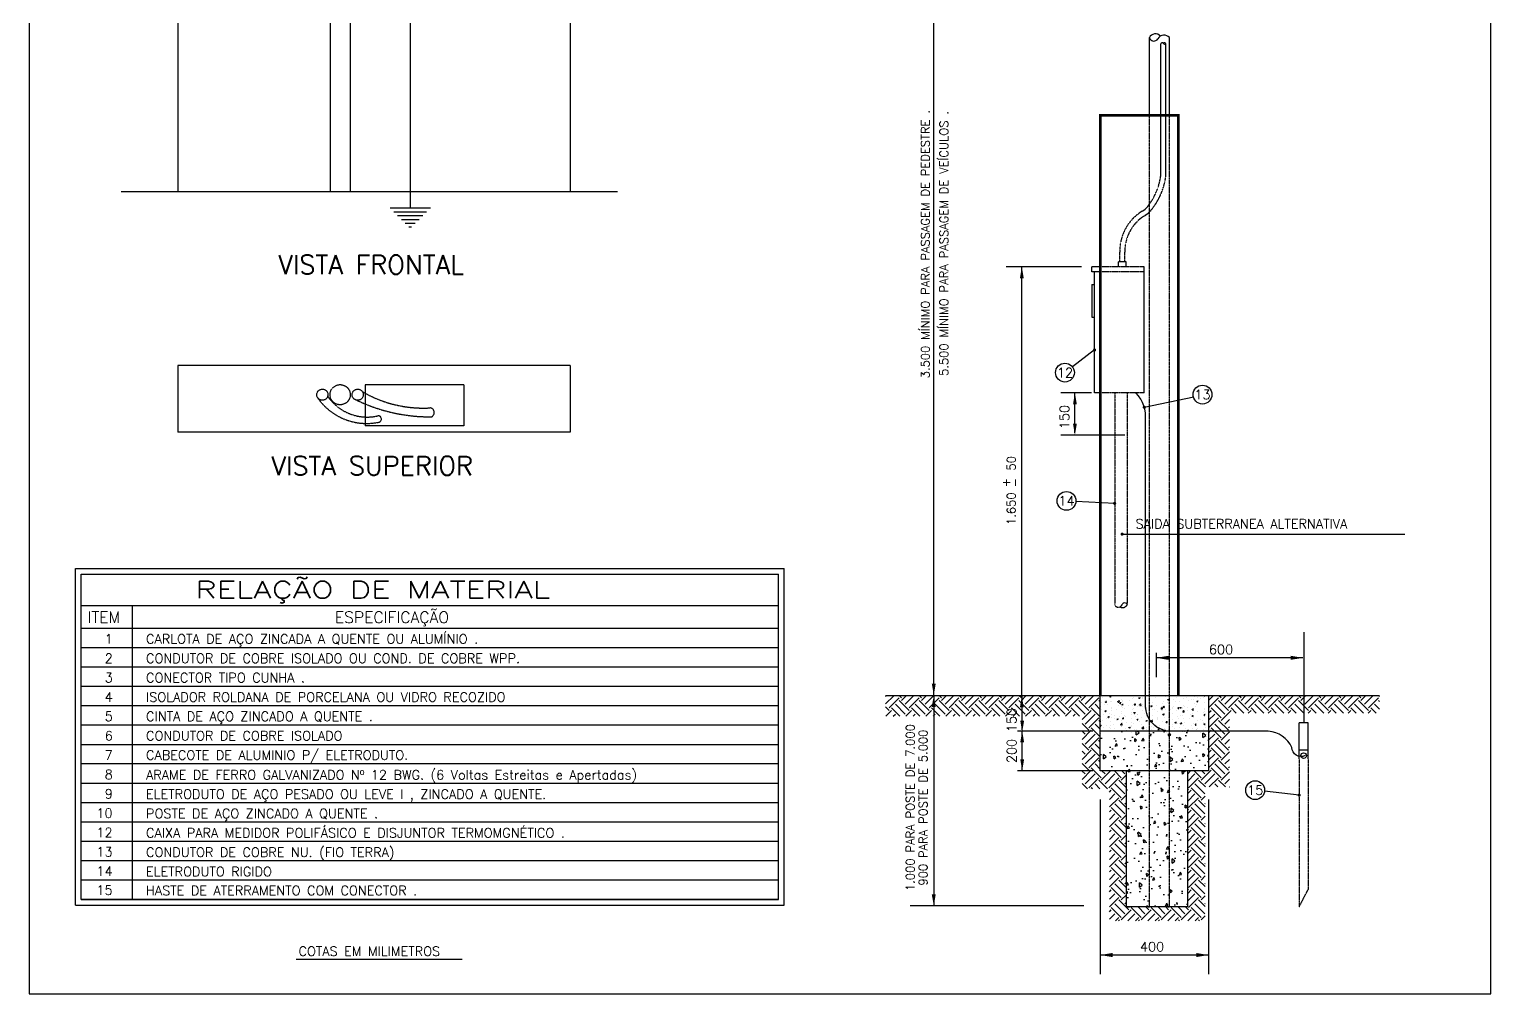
# Model space of a CAD drawing. Header units: millimetres. Extents: x -84873 to 45490, y -31 to 107079.
# Drawn here: x -35043 to -11754, y 81206 to 96584 of the extents above; entities that cross this region are included whole.
import ezdxf
from ezdxf.enums import TextEntityAlignment as Align

# ---------------------------------------------------------------- set-up
doc = ezdxf.new("R2010")
doc.units = ezdxf.units.MM
doc.linetypes.add('HIDDEN', pattern=[9.525, 6.35, -3.175])
doc.linetypes.add('HIDDEN2', pattern=[0.1875, 0.125, -0.0625])
for name, color, linetype, true_color in [('DETALHE_ELÉTRICO_MEDIDOR', 250, 'Continuous', 0x333333), ('TXT_1', 2, 'Continuous', 0xffff00), ('TXT_2', 3, 'Continuous', 0x00ff00)]:
    doc.layers.add(name, color=color, linetype=linetype, true_color=true_color)
doc.layers.add('TXT_0', color=7, linetype='Continuous')
doc.styles.add('textstyle353', font='ROMANS')
doc.styles.add('textstyle355', font='ROMANS')
doc.styles.add('textstyle356', font='ROMANS')
doc.styles.add('textstyle357', font='ROMANS')
doc.styles.add('textstyle358', font='ROMANS')
doc.styles.add('textstyle359', font='ROMANS')
doc.styles.add('textstyle360', font='ROMANS')
doc.styles.add('textstyle361', font='ROMANS')
doc.styles.add('textstyle362', font='ROMANS')
doc.styles.add('textstyle363', font='ROMANS')
doc.styles.add('textstyle364', font='ROMANS')
doc.styles.add('textstyle365', font='ROMANS')
doc.styles.add('textstyle366', font='ROMANS')
doc.styles.add('textstyle367', font='ROMANS')
doc.styles.add('textstyle368', font='ROMANS')
doc.styles.add('textstyle369', font='ROMANS')
doc.styles.add('textstyle370', font='ROMANS')
doc.styles.add('textstyle371', font='ROMANS')
doc.styles.add('textstyle372', font='ROMANS')
doc.styles.add('textstyle373', font='ROMANS')
doc.styles.add('textstyle374', font='ROMANS')
doc.styles.add('textstyle375', font='ROMANS')
doc.styles.add('textstyle376', font='ROMANS')
doc.styles.add('textstyle377', font='ROMANS', dxfattribs={"width": 1.4})
doc.styles.add('textstyle378', font='ROMANS')
doc.styles.add('textstyle379', font='ROMANS')
doc.styles.add('textstyle380', font='ROMANS')
doc.styles.add('textstyle381', font='ROMANS')
doc.styles.add('textstyle382', font='ROMANS')
doc.styles.add('textstyle383', font='ROMANS')
doc.styles.add('textstyle384', font='ROMANS')
doc.styles.add('textstyle385', font='ROMANS')
doc.styles.add('textstyle386', font='ROMANS')
doc.styles.add('textstyle387', font='ROMANS')
doc.styles.add('textstyle388', font='ROMANS')
doc.styles.add('textstyle389', font='ROMANS')
doc.styles.add('textstyle390', font='ROMANS')
doc.styles.add('textstyle391', font='ROMANS')
doc.styles.add('textstyle392', font='ROMANS')
doc.styles.add('textstyle393', font='ROMANS')
doc.styles.add('textstyle394', font='ROMANS')
doc.styles.add('textstyle395', font='ROMANS')
doc.styles.add('textstyle396', font='ROMANS')
doc.styles.add('textstyle397', font='ROMANS')
doc.styles.add('textstyle398', font='ROMANS')
doc.styles.add('textstyle399', font='ROMANS')
doc.styles.add('textstyle400', font='ROMANS')
doc.styles.add('textstyle401', font='ROMANS')
doc.styles.add('textstyle402', font='ROMANS')
doc.styles.add('textstyle403', font='ROMANS')
doc.styles.add('textstyle404', font='ROMANS')
pattern_1 = [(95, (75762.04, 51398.84), (330.9312, 277.6842), [45, -495]), (400, (75762.04, 51398.84), (-377.9953, 260.2609), [36, -396]), (145.4514, (75789.6, 51421.98), (-47.0637, 537.9452), [38.2441, -420.6853]), (91.1842, (75677.2, 51483.7), (523.0158, 382.5683), [67.5, -742.5]), (141.6356, (75720.8, 51515.6), (-16.7394, 809.827), [57.366, -631.028]), (396.1842, (75677.2, 51483.7), (-16.74, 809.827), [54, -594]), (66, (75740.83, 51504.9), (424.063, 82.4295), [45, -495]), (371, (75740.83, 51504.9), (-204.4252, 410.885), [36, -396]), (116.4514, (75776.17, 51511.77), (219.6382, 493.3144), [38.2441, -420.6853]), (82.5, (75762.04, 51398.84), (-136.0759, 146.3939), [0, -391.2, 0, -402, 0, -397.5]), (52.5, (75762.04, 51398.84), (-55.72377, 278.94567), [0, -229.2, 0, -382.2, 0, -151.5]), (372.5, (75667.43, 51304.23), (236.0509, 216.91246), [0, -150, 0, -468, 0, -621]), (362.5, (75625, 51261.8), (204.954, 289.8959), [0, -195, 0, -310.8, 0, -441])]

msp = doc.modelspace()

# ---------------------------------------------------------------- hatches: boundary and pattern name
at = {"layer": 'DETALHE_ELÉTRICO_MEDIDOR', "transparency": 33554687}
h = msp.add_hatch(dxfattribs=at)
h.set_pattern_fill('EARTH', color=256, scale=900, angle=45, style=0, pattern_type=0)
h.set_pattern_definition([(45, (118983.44, 51398.84), (5e-14, 318.19805), [225, -225]), (45, (118923.78, 51458.5), (5e-14, 318.19805), [225, -225]), (45, (118864.12, 51518.16), (5e-14, 318.19805), [225, -225]), (135, (118864.12, 51557.94), (-318.19805, 2e-14), [225, -225]), (135, (118923.78, 51617.6), (-318.19805, 2e-14), [225, -225]), (135, (118983.44, 51677.26), (-318.19805, 2e-14), [225, -225])])
h.paths.add_polyline_path([(-13527, 85957), (-13527, 85681), (-15918, 85681), (-15918, 84503), (-16305, 84503), (-16305, 82370), (-17831, 82370), (-17831, 84474), (-18266, 84474), (-18266, 85633), (-21396, 85633), (-21400, 85957), (-17977, 85957), (-17977, 84760), (-17559, 84760), (-17559, 82590), (-16584, 82590), (-16584, 84760), (-16250, 84760), (-16250, 85957)], flags=0)
h = msp.add_hatch(dxfattribs=at)
h.set_pattern_fill('AR-CONC', color=256, scale=60, angle=45, style=0, pattern_type=0)
h.set_pattern_definition(pattern_1)
h.paths.add_polyline_path([(-17194, 84760), (-17194, 85392), (-17977, 85392), (-17977, 84760)], flags=0)
h.paths.add_polyline_path([(-16872, 85392), (-16942, 85392), (-16941, 85381), (-16969, 85386), (-16963, 85392), (-17194, 85392), (-17194, 84760), (-16872, 84760)], flags=0)
h.paths.add_polyline_path([(-16872, 84760), (-16250, 84760), (-16250, 85392), (-16579, 85392), (-16580, 85391), (-16581, 85392), (-16851, 85392), (-16872, 85392)], flags=0)
h = msp.add_hatch(dxfattribs=at)
h.set_pattern_fill('AR-CONC', color=256, scale=60, angle=45, style=0, pattern_type=0)
h.set_pattern_definition(pattern_1)
h.paths.add_polyline_path([(-16872, 82590), (-16584, 82590), (-16584, 84760), (-16872, 84760)], flags=0)
h.paths.add_polyline_path([(-16872, 84760), (-17194, 84760), (-17194, 82590), (-16872, 82590)], flags=0)
h.paths.add_polyline_path([(-17194, 84760), (-17559, 84760), (-17559, 82590), (-17194, 82590)], flags=0)

# ---------------------------------------------------------------- linework, layer by layer
at = {"layer": 'DETALHE_ELÉTRICO_MEDIDOR'}
for p, q in [((-32676, 103244), (-32676, 93989)), ((-26425, 103244), (-26425, 93989)), ((-17194, 95212), (-17194, 96450)), ((-16872, 95212), (-16872, 96450)), ((-17013, 94243), (-17013, 96352)), ((-16933, 94233), (-16933, 96352)), ((-25668, 93989), (-33577, 93989)), ((-29294, 93735), (-28650, 93735)), ((-29234, 93674), (-28711, 93674)), ((-29173, 93614), (-28771, 93614)), ((-29113, 93553), (-28831, 93553)), ((-29053, 93493), (-28892, 93493)), ((-28992, 93433), (-28952, 93433)), ((-18109, 92717), (-18109, 92798)), ((-18069, 90786), (-18069, 92717)), ((-17686, 92798), (-17686, 92878)), ((-17565, 92878), (-17686, 92878)), ((-17565, 92798), (-17565, 92878)), ((-17276, 90786), (-17276, 92798)), ((-18109, 92516), (-18109, 91993)), ((-18109, 92516), (-18069, 92516)), ((-18109, 91993), (-18069, 91993)), ((-26425, 91223), (-32676, 91223)), ((-32676, 91223), (-32676, 90162)), ((-26425, 91223), (-26425, 90162)), ((-26425, 90162), (-32676, 90162)), ((-13527, 85957), (-21400, 85957)), ((-17977, 84760), (-17977, 85957)), ((-16250, 85957), (-16250, 84760)), ((-14808, 84951), (-14808, 85524)), ((-14663, 85524), (-14808, 85524)), ((-14663, 84951), (-14663, 85524)), ((-16851, 85392), (-17977, 85392)), ((-14663, 85092), (-14808, 85092)), ((-16250, 84760), (-17977, 84760)), ((-17559, 82590), (-17559, 84760)), ((-16584, 82590), (-16584, 84760)), ((-16584, 82590), (-17559, 82590))]:
    msp.add_line(p, q, dxfattribs=at)
at = {"layer": 'DETALHE_ELÉTRICO_MEDIDOR', "linetype": 'HIDDEN'}
for p, q in [((-30250, 103244), (-30250, 93989)), ((-29928, 103244), (-29928, 93989)), ((-28972, 98818), (-28972, 93735)), ((-28120, 90916), (-29690, 90916)), ((-29690, 90916), (-29690, 90261)), ((-28120, 90916), (-28120, 90261)), ((-28120, 90261), (-29690, 90261))]:
    msp.add_line(p, q, dxfattribs=at)
at = {"layer": 'DETALHE_ELÉTRICO_MEDIDOR', "linetype": 'HIDDEN2'}
for p, q in [((-17194, 85957), (-17194, 95212)), ((-16872, 85957), (-16872, 95212)), ((-17666, 92878), (-17666, 93020)), ((-17585, 92878), (-17585, 93021)), ((-17276, 92798), (-18109, 92798)), ((-17276, 92717), (-18109, 92717)), ((-17276, 90786), (-18069, 90786)), ((-17747, 90786), (-17747, 87412)), ((-17546, 90786), (-17546, 87412)), ((-17955, 85951), (-17955, 85951)), ((-17827, 85946), (-17804, 85955)), ((-17827, 85953), (-17827, 85953)), ((-17827, 85946), (-17811, 85935)), ((-17811, 85935), (-17804, 85955)), ((-17194, 82590), (-17194, 85957)), ((-17134, 85956), (-17134, 85956)), ((-17113, 85951), (-17113, 85951)), ((-16941, 85943), (-16941, 85943)), ((-16872, 82590), (-16872, 85957)), ((-16478, 85939), (-16478, 85939)), ((-16326, 85956), (-16325, 85957)), ((-16326, 85956), (-16307, 85954)), ((-16307, 85954), (-16307, 85957)), ((-17967, 85779), (-17967, 85779)), ((-17963, 85737), (-17963, 85737)), ((-17959, 85844), (-17959, 85844)), ((-17949, 85937), (-17949, 85937)), ((-17912, 85826), (-17912, 85826)), ((-17905, 85713), (-17883, 85721)), ((-17905, 85713), (-17889, 85702)), ((-17897, 85855), (-17882, 85873)), ((-17897, 85855), (-17878, 85853)), ((-17889, 85702), (-17883, 85721)), ((-17878, 85853), (-17882, 85873)), ((-17863, 85815), (-17863, 85815)), ((-17821, 85861), (-17821, 85861)), ((-17800, 85758), (-17800, 85758)), ((-17796, 85865), (-17796, 85865)), ((-17795, 85772), (-17795, 85772)), ((-17793, 85725), (-17793, 85725)), ((-17713, 85736), (-17713, 85736)), ((-17708, 85852), (-17708, 85852)), ((-17699, 85859), (-17674, 85885)), ((-17699, 85859), (-17670, 85855)), ((-17691, 85808), (-17691, 85808)), ((-17670, 85855), (-17674, 85885)), ((-17667, 85835), (-17651, 85853)), ((-17667, 85835), (-17647, 85833)), ((-17647, 85833), (-17651, 85853)), ((-17635, 85817), (-17612, 85825)), ((-17635, 85817), (-17619, 85806)), ((-17633, 85893), (-17633, 85893)), ((-17633, 85782), (-17633, 85782)), ((-17629, 85889), (-17629, 85889)), ((-17628, 85863), (-17628, 85863)), ((-17623, 85765), (-17623, 85765)), ((-17619, 85806), (-17612, 85825)), ((-17591, 85752), (-17591, 85752)), ((-17519, 85801), (-17519, 85801)), ((-17506, 85879), (-17506, 85879)), ((-17468, 85805), (-17468, 85805)), ((-17464, 85912), (-17464, 85912)), ((-17459, 85733), (-17459, 85733)), ((-17451, 85757), (-17451, 85757)), ((-17445, 85925), (-17445, 85925)), ((-17436, 85815), (-17420, 85833)), ((-17436, 85815), (-17416, 85813)), ((-17416, 85813), (-17420, 85833)), ((-17387, 85779), (-17387, 85779)), ((-17364, 85920), (-17342, 85929)), ((-17364, 85920), (-17348, 85910)), ((-17356, 85806), (-17330, 85832)), ((-17356, 85806), (-17327, 85801)), ((-17348, 85910), (-17342, 85929)), ((-17347, 85793), (-17347, 85793)), ((-17327, 85801), (-17330, 85832)), ((-17309, 85718), (-17309, 85718)), ((-17307, 85789), (-17307, 85789)), ((-17305, 85825), (-17305, 85825)), ((-17303, 85906), (-17303, 85906)), ((-17301, 85932), (-17301, 85932)), ((-17279, 85750), (-17279, 85750)), ((-17271, 85765), (-17271, 85765)), ((-17194, 85807), (-17189, 85813)), ((-17194, 85793), (-17185, 85793)), ((-17185, 85793), (-17189, 85813)), ((-17185, 85805), (-17185, 85805)), ((-17175, 85786), (-17175, 85786)), ((-17172, 85791), (-17150, 85799)), ((-17172, 85791), (-17156, 85780)), ((-17156, 85780), (-17150, 85799)), ((-17142, 85742), (-17142, 85742)), ((-17138, 85849), (-17138, 85849)), ((-17107, 85743), (-17107, 85743)), ((-17100, 85932), (-17100, 85932)), ((-17083, 85797), (-17083, 85797)), ((-17066, 85705), (-17066, 85705)), ((-17012, 85753), (-16987, 85779)), ((-17012, 85753), (-16983, 85748)), ((-17006, 85727), (-17006, 85727)), ((-17003, 85779), (-17003, 85779)), ((-16983, 85748), (-16987, 85779)), ((-16986, 85716), (-16986, 85716)), ((-16982, 85832), (-16982, 85832)), ((-16977, 85765), (-16977, 85765)), ((-16974, 85774), (-16958, 85793)), ((-16974, 85774), (-16955, 85772)), ((-16973, 85872), (-16973, 85872)), ((-16955, 85772), (-16958, 85793)), ((-16936, 85736), (-16936, 85736)), ((-16902, 85895), (-16879, 85903)), ((-16902, 85895), (-16886, 85884)), ((-16901, 85843), (-16901, 85843)), ((-16895, 85830), (-16895, 85830)), ((-16886, 85884), (-16879, 85903)), ((-16864, 85732), (-16864, 85732)), ((-16832, 85772), (-16832, 85772)), ((-16818, 85759), (-16818, 85759)), ((-16814, 85785), (-16814, 85785)), ((-16810, 85893), (-16810, 85893)), ((-16779, 85859), (-16779, 85859)), ((-16769, 85936), (-16769, 85936)), ((-16764, 85728), (-16764, 85728)), ((-16743, 85754), (-16727, 85772)), ((-16743, 85754), (-16724, 85752)), ((-16724, 85752), (-16727, 85772)), ((-16710, 85765), (-16687, 85774)), ((-16710, 85765), (-16693, 85754)), ((-16708, 85862), (-16708, 85862)), ((-16693, 85754), (-16687, 85774)), ((-16668, 85699), (-16643, 85725)), ((-16660, 85764), (-16660, 85764)), ((-16660, 85759), (-16660, 85759)), ((-16647, 85810), (-16647, 85810)), ((-16643, 85917), (-16643, 85917)), ((-16640, 85695), (-16643, 85725)), ((-16631, 85791), (-16631, 85791)), ((-16597, 85929), (-16597, 85929)), ((-16592, 85721), (-16592, 85721)), ((-16580, 85769), (-16580, 85769)), ((-16576, 85886), (-16576, 85886)), ((-16520, 85894), (-16520, 85894)), ((-16512, 85734), (-16497, 85752)), ((-16512, 85734), (-16493, 85732)), ((-16493, 85732), (-16497, 85752)), ((-16495, 85896), (-16495, 85896)), ((-16488, 85757), (-16488, 85757)), ((-16485, 85725), (-16485, 85725)), ((-16481, 85832), (-16481, 85832)), ((-16458, 85785), (-16458, 85785)), ((-16443, 85823), (-16443, 85823)), ((-16439, 85869), (-16416, 85878)), ((-16439, 85869), (-16423, 85858)), ((-16425, 85922), (-16425, 85922)), ((-16423, 85858), (-16416, 85878)), ((-16420, 85714), (-16420, 85714)), ((-16373, 85912), (-16373, 85912)), ((-16332, 85926), (-16332, 85926)), ((-16323, 85746), (-16323, 85746)), ((-16320, 85711), (-16320, 85711)), ((-16319, 85853), (-16319, 85853)), ((-16316, 85750), (-16316, 85750)), ((-17977, 85570), (-17975, 85572)), ((-17977, 85542), (-17971, 85541)), ((-17977, 85482), (-17961, 85488)), ((-17977, 85475), (-17968, 85469)), ((-17971, 85541), (-17975, 85572)), ((-17971, 85523), (-17971, 85523)), ((-17968, 85469), (-17961, 85488)), ((-17967, 85630), (-17967, 85630)), ((-17963, 85471), (-17963, 85471)), ((-17945, 85566), (-17945, 85566)), ((-17927, 85651), (-17927, 85651)), ((-17882, 85482), (-17882, 85482)), ((-17878, 85598), (-17878, 85598)), ((-17853, 85613), (-17837, 85631)), ((-17853, 85613), (-17834, 85611)), ((-17834, 85611), (-17837, 85631)), ((-17834, 85669), (-17834, 85669)), ((-17818, 85480), (-17818, 85480)), ((-17808, 85543), (-17808, 85543)), ((-17804, 85651), (-17804, 85651)), ((-17797, 85609), (-17797, 85609)), ((-17760, 85498), (-17760, 85498)), ((-17757, 85598), (-17757, 85598)), ((-17755, 85644), (-17755, 85644)), ((-17713, 85583), (-17691, 85592)), ((-17713, 85583), (-17697, 85572)), ((-17697, 85572), (-17691, 85592)), ((-17675, 85625), (-17675, 85625)), ((-17656, 85492), (-17631, 85518)), ((-17656, 85492), (-17628, 85488)), ((-17646, 85701), (-17646, 85701)), ((-17646, 85472), (-17646, 85472)), ((-17641, 85568), (-17641, 85568)), ((-17637, 85675), (-17637, 85675)), ((-17634, 85485), (-17634, 85485)), ((-17628, 85488), (-17631, 85518)), ((-17622, 85593), (-17606, 85611)), ((-17622, 85593), (-17603, 85591)), ((-17603, 85591), (-17606, 85611)), ((-17583, 85637), (-17583, 85637)), ((-17569, 85630), (-17569, 85630)), ((-17557, 85525), (-17557, 85525)), ((-17479, 85483), (-17479, 85483)), ((-17476, 85590), (-17476, 85590)), ((-17476, 85536), (-17476, 85536)), ((-17472, 85697), (-17472, 85697)), ((-17472, 85652), (-17472, 85652)), ((-17446, 85517), (-17446, 85517)), ((-17443, 85687), (-17420, 85696)), ((-17443, 85687), (-17427, 85676)), ((-17427, 85676), (-17420, 85696)), ((-17411, 85630), (-17411, 85630)), ((-17391, 85662), (-17391, 85662)), ((-17391, 85572), (-17375, 85591)), ((-17391, 85572), (-17372, 85571)), ((-17382, 85662), (-17382, 85662)), ((-17372, 85571), (-17375, 85591)), ((-17354, 85552), (-17354, 85552)), ((-17317, 85504), (-17317, 85504)), ((-17313, 85611), (-17313, 85611)), ((-17270, 85679), (-17270, 85679)), ((-17259, 85550), (-17259, 85550)), ((-17250, 85557), (-17228, 85566)), ((-17250, 85557), (-17234, 85547)), ((-17239, 85622), (-17239, 85622)), ((-17234, 85547), (-17228, 85566)), ((-17194, 85695), (-17194, 85695)), ((-17160, 85552), (-17145, 85571)), ((-17160, 85552), (-17141, 85550)), ((-17151, 85578), (-17151, 85578)), ((-17150, 85528), (-17150, 85528)), ((-17146, 85635), (-17146, 85635)), ((-17141, 85550), (-17145, 85571)), ((-17071, 85582), (-17071, 85582)), ((-17070, 85589), (-17070, 85589)), ((-17068, 85615), (-17068, 85615)), ((-17033, 85478), (-17033, 85478)), ((-16984, 85550), (-16984, 85550)), ((-16980, 85661), (-16957, 85670)), ((-16980, 85661), (-16964, 85650)), ((-16980, 85658), (-16980, 85658)), ((-16964, 85650), (-16957, 85670)), ((-16948, 85605), (-16948, 85605)), ((-16929, 85532), (-16914, 85550)), ((-16929, 85532), (-16910, 85530)), ((-16910, 85530), (-16914, 85550)), ((-16896, 85608), (-16896, 85608)), ((-16883, 85614), (-16883, 85614)), ((-16830, 85505), (-16830, 85505)), ((-16822, 85571), (-16822, 85571)), ((-16818, 85678), (-16818, 85678)), ((-16788, 85532), (-16765, 85540)), ((-16788, 85532), (-16772, 85521)), ((-16772, 85521), (-16765, 85540)), ((-16749, 85515), (-16749, 85515)), ((-16745, 85632), (-16745, 85632)), ((-16724, 85601), (-16724, 85601)), ((-16698, 85512), (-16683, 85530)), ((-16698, 85512), (-16679, 85510)), ((-16695, 85646), (-16695, 85646)), ((-16679, 85510), (-16683, 85530)), ((-16668, 85699), (-16640, 85695)), ((-16665, 85642), (-16665, 85642)), ((-16658, 85488), (-16658, 85488)), ((-16655, 85595), (-16655, 85595)), ((-16651, 85702), (-16651, 85702)), ((-16627, 85531), (-16627, 85531)), ((-16552, 85593), (-16552, 85593)), ((-16543, 85658), (-16543, 85658)), ((-16521, 85486), (-16521, 85486)), ((-16517, 85635), (-16495, 85644)), ((-16517, 85635), (-16501, 85625)), ((-16508, 85679), (-16508, 85679)), ((-16501, 85625), (-16495, 85644)), ((-16493, 85511), (-16493, 85511)), ((-16489, 85618), (-16489, 85618)), ((-16467, 85492), (-16452, 85510)), ((-16467, 85492), (-16448, 85490)), ((-16448, 85490), (-16452, 85510)), ((-16424, 85558), (-16424, 85558)), ((-16380, 85586), (-16380, 85586)), ((-16343, 85569), (-16343, 85569)), ((-16339, 85685), (-16339, 85685)), ((-16333, 85519), (-16333, 85519)), ((-16331, 85531), (-16331, 85531)), ((-16327, 85639), (-16327, 85639)), ((-16325, 85646), (-16305, 85666)), ((-16325, 85646), (-16305, 85643)), ((-16325, 85506), (-16305, 85513)), ((-16325, 85506), (-16309, 85495)), ((-16309, 85495), (-16305, 85506)), ((-17975, 85416), (-17975, 85416)), ((-17967, 85355), (-17967, 85355)), ((-17922, 85444), (-17922, 85444)), ((-17822, 85453), (-17822, 85453)), ((-17812, 85436), (-17812, 85436)), ((-17750, 85436), (-17750, 85436)), ((-17645, 85460), (-17645, 85460)), ((-17641, 85398), (-17641, 85398)), ((-17578, 85429), (-17578, 85429)), ((-17561, 85409), (-17561, 85409)), ((-17521, 85454), (-17498, 85462)), ((-17521, 85454), (-17505, 85443)), ((-17505, 85443), (-17498, 85462)), ((-17483, 85376), (-17483, 85376)), ((-17474, 85465), (-17474, 85465)), ((-17439, 85425), (-17439, 85425)), ((-17406, 85422), (-17406, 85422)), ((-17321, 85397), (-17321, 85397)), ((-17313, 85439), (-17288, 85465)), ((-17313, 85439), (-17284, 85434)), ((-17302, 85458), (-17302, 85458)), ((-17284, 85434), (-17288, 85465)), ((-17236, 85451), (-17236, 85451)), ((-17234, 85415), (-17234, 85415)), ((-17155, 85462), (-17155, 85462)), ((-17154, 85421), (-17154, 85421)), ((-17130, 85451), (-17130, 85451)), ((-17084, 85390), (-17084, 85390)), ((-17062, 85407), (-17062, 85407)), ((-17058, 85428), (-17036, 85436)), ((-17058, 85428), (-17042, 85417)), ((-17042, 85417), (-17036, 85436)), ((-16988, 85443), (-16988, 85443)), ((-16969, 85386), (-16951, 85405)), ((-16969, 85386), (-16941, 85381)), ((-16958, 85443), (-16958, 85443)), ((-16951, 85405), (-16944, 85412)), ((-16943, 85403), (-16944, 85412)), ((-16941, 85381), (-16943, 85403)), ((-16914, 85378), (-16914, 85378)), ((-16896, 85422), (-16896, 85422)), ((-16890, 85400), (-16890, 85400)), ((-16834, 85388), (-16834, 85388)), ((-16826, 85464), (-16826, 85464)), ((-16787, 85436), (-16787, 85436)), ((-16719, 85393), (-16719, 85393)), ((-16712, 85404), (-16712, 85404)), ((-16709, 85454), (-16709, 85454)), ((-16662, 85381), (-16662, 85381)), ((-16632, 85384), (-16632, 85384)), ((-16615, 85429), (-16615, 85429)), ((-16596, 85402), (-16573, 85411)), ((-16596, 85402), (-16581, 85392)), ((-16581, 85392), (-16580, 85391)), ((-16580, 85391), (-16579, 85392)), ((-16579, 85392), (-16573, 85411)), ((-16547, 85386), (-16547, 85386)), ((-16509, 85431), (-16509, 85431)), ((-16497, 85404), (-16497, 85404)), ((-16444, 85416), (-16444, 85416)), ((-16443, 85422), (-16443, 85422)), ((-16428, 85442), (-16428, 85442)), ((-16375, 85378), (-16375, 85378)), ((-16335, 85424), (-16335, 85424)), ((-16306, 85458), (-16306, 85458)), ((-14808, 84951), (-14808, 82590)), ((-14663, 84951), (-14663, 82871)), ((-16593, 84728), (-16593, 84728)), ((-14808, 82590), (-14663, 82871)), ((-16872, 82590), (-17194, 82590))]:
    msp.add_line(p, q, dxfattribs=at)
at = {"layer": 'DETALHE_ELÉTRICO_MEDIDOR'}
for points, format in [([(-16733, 85957, 45, 45, 0), (-16733, 95212, 45, 45, 0), (-17977, 95212, 45, 45, 0), (-17977, 85957, 45, 45, 0)], "xyseb"), ([(-14713, 85003, -0.561896), (-14923, 85135, 0.274377), (-15299, 85392), (-16851, 85392, -0.414214), (-17254, 85794), (-17254, 85957), (-17256, 90347, 0.213625), (-17404, 90783)], "xyb")]:
    msp.add_lwpolyline(points, format=format, dxfattribs=at)
at = {"layer": 'DETALHE_ELÉTRICO_MEDIDOR', "linetype": 'HIDDEN'}
for centre, radius in [((-30372, 90757), 89.3), ((-30089, 90757), 161), ((-29809, 90757), 89.3)]:
    msp.add_circle(centre, radius, dxfattribs=at)
at = {"layer": 'DETALHE_ELÉTRICO_MEDIDOR'}
msp.add_circle((-14736, 85003), 45.4, dxfattribs=at)
for centre, radius, start, end in [((-17099, 96404), 106, 40.4522, 154.1494), ((-17122, 96470), 74.5, 195.4312, 329.7642), ((-16959, 96374), 115, 41.1308, 149.7642), ((-16990, 96343), 25.1, 38.8408, 158.7454), ((-16952, 96350), 19.6, 3.6817, 156.2827), ((-16948, 96377), 29, 218.8408, 301.1236), ((-16927, 93048), 739, 121.0453, 127.0918), ((-17475, 93957), 322, 301.0453, 322.0447), ((-17421, 93896), 322, 300.2127, 320.9941), ((-16927, 93048), 658, 120.2127, 132.5945), ((-17988, 93020), 322, 0, 1.5624), ((-17907, 93021), 322, 0, 1.6253)]:
    msp.add_arc(centre, radius, start, end, dxfattribs=at)
at = {"layer": 'DETALHE_ELÉTRICO_MEDIDOR', "linetype": 'HIDDEN2'}
for centre, radius, start, end in [((-18002, 94381), 998, 321.4873, 352.0381), ((-18011, 94386), 1089, 320.5096, 351.9284), ((-16927, 93048), 739, 127.0918, 181.5624), ((-16927, 93048), 658, 132.5945, 181.6253), ((-17687, 87433), 63.8, 198.3626, 349.15), ((-17620, 87445), 80.9, 239.5252, 336.2646), ((-17588, 87389), 47.8, 28.9925, 139.1775)]:
    msp.add_arc(centre, radius, start, end, dxfattribs=at)
at = {"layer": 'DETALHE_ELÉTRICO_MEDIDOR', "linetype": 'HIDDEN'}
for centre, radius, start, end in [((-29666, 91253), 954, 216.0897, 282.2428), ((-29658, 91164), 763, 213.7525, 282.7257), ((-28660, 93098), 2693, 243.7815, 270.5782), ((-28763, 92480), 1936, 239.8665, 273.0632), ((-29483, 90369), 51.7, 291.1389, 98.4364), ((-28662, 90473), 73.8, 293.4651, 88.2303)]:
    msp.add_arc(centre, radius, start, end, dxfattribs=at)
at = {"layer": 'TXT_0'}
for p, q in [((-20630, 85965), (-20630, 100265)), ((-18278, 92798), (-19478, 92798)), ((-19227, 85957), (-19227, 92798)), ((-18069, 91470), (-18420, 91201)), ((-18116, 90787), (-18603, 90787)), ((-18381, 90147), (-18381, 90787)), ((-17276, 90556), (-16487, 90724)), ((-17583, 90112), (-18603, 90112)), ((-17747, 89025), (-18365, 89056)), ((-17629, 88535), (-13122, 88535)), ((-34307, 87987), (-23014, 87987)), ((-34307, 82618), (-34307, 87987)), ((-34216, 87897), (-23105, 87897)), ((-34216, 82709), (-34216, 87897)), ((-23105, 82709), (-23105, 87897)), ((-23014, 82618), (-23014, 87987)), ((-34216, 87398), (-23105, 87398)), ((-33399, 82709), (-33399, 87398)), ((-34216, 87035), (-23105, 87035)), ((-14735, 86970), (-14735, 85524)), ((-34216, 86726), (-23105, 86726)), ((-17085, 86643), (-17085, 86256)), ((-34216, 86417), (-23105, 86417)), ((-14747, 86562), (-17085, 86562)), ((-34216, 86109), (-23105, 86109)), ((-20630, 85965), (-20630, 82606)), ((-19221, 85412), (-19221, 85957)), ((-18945, 85957), (-19057, 85957)), ((-34216, 85800), (-23105, 85800)), ((-34216, 85492), (-23105, 85492)), ((-18096, 85392), (-19295, 85392)), ((-19221, 84760), (-19221, 85399)), ((-34216, 85183), (-23105, 85183)), ((-34216, 84875), (-23105, 84875)), ((-34216, 84566), (-23105, 84566)), ((-18096, 84760), (-19295, 84760)), ((-14808, 84373), (-15359, 84435)), ((-34216, 84258), (-23105, 84258)), ((-17977, 84301), (-17977, 81517)), ((-16250, 84301), (-16250, 81517)), ((-34216, 83949), (-23105, 83949)), ((-34216, 83641), (-23105, 83641)), ((-34216, 83332), (-23105, 83332)), ((-34216, 83023), (-23105, 83023)), ((-34216, 82715), (-23105, 82715)), ((-34216, 82715), (-23105, 82715)), ((-34216, 82709), (-23105, 82709)), ((-34307, 82618), (-23014, 82618)), ((-18241, 82606), (-21005, 82606)), ((-28145, 81750), (-30788, 81750)), ((-16250, 81824), (-17977, 81824))]:
    msp.add_line(p, q, dxfattribs=at)
for points in [[(-18081, 91470, 25, 25, 1), (-18056, 91470, 25, 25, 1)], [(-17288, 90556, 25, 25, 1), (-17263, 90556, 25, 25, 1)], [(-17760, 89025, 25, 25, 1), (-17735, 89025, 25, 25, 1)], [(-17641, 88535, 25, 25, 1), (-17616, 88535, 25, 25, 1)], [(-14820, 84373, 25, 25, 1), (-14795, 84373, 25, 25, 1)]]:
    msp.add_lwpolyline(points, format="xyseb", close=True, dxfattribs=at)
for centre in [(-18539, 91109), (-16348, 90759), (-18515, 89064), (-15508, 84452)]:
    msp.add_circle(centre, 150, dxfattribs=at)
for points in [[(-19196, 92614), (-19257, 92614), (-19227, 92798)], [(-18350, 90602), (-18411, 90602), (-18381, 90787)], [(-18350, 90296), (-18411, 90296), (-18381, 90112)], [(-16888, 86595), (-16888, 86530), (-17085, 86562)], [(-14944, 86595), (-14944, 86530), (-14747, 86562)], [(-20599, 86149), (-20661, 86149), (-20630, 85965)], [(-20599, 85780), (-20661, 85780), (-20630, 85965)], [(-19196, 85773), (-19257, 85773), (-19227, 85957)], [(-19190, 85561), (-19251, 85561), (-19221, 85377)], [(-19190, 85215), (-19251, 85215), (-19221, 85399)], [(-19190, 84944), (-19251, 84944), (-19221, 84760)], [(-20599, 82790), (-20661, 82790), (-20630, 82606)], [(-17779, 81857), (-17779, 81791), (-17977, 81824)], [(-16448, 81857), (-16448, 81791), (-16250, 81824)]]:
    msp.add_solid(points, dxfattribs=at)
at = {"layer": 'TXT_2'}
msp.add_lwpolyline([(-11754, 107079), (-35043, 107079), (-35043, 81206), (-11754, 81206)], close=True, dxfattribs=at)

# ---------------------------------------------------------------- texts
at = {"layer": 'TXT_0'}
for s, style, p in [('3.500 MÍNIMO PARA PASSAGEM DE PEDESTRE .', 'textstyle395', (-20765, 93156)), ('5.500 MÍNIMO PARA PASSAGEM DE VEÍCULOS .', 'textstyle394', (-20469, 93167)), ('1.650   50', 'textstyle396', (-19396, 89229)), ('+', 'textstyle403', (-19478, 89355)), ('-', 'textstyle401', (-19339, 89355)), ('1.000 PARA POSTE DE 7.000', 'textstyle389', (-21005, 84174)), ('900 PARA POSTE DE 5.000', 'textstyle388', (-20799, 84174))]:
    msp.add_text(s, height=135, rotation=90, dxfattribs=dict(at, style=style)).set_placement(p, align=Align.MIDDLE_CENTER)
for s, style, p in [('12', 'textstyle399', (-18539, 91109)), ('13', 'textstyle404', (-16348, 90759)), ('14', 'textstyle402', (-18515, 89064)), ('15', 'textstyle392', (-15508, 84452))]:
    msp.add_text(s, height=150, dxfattribs=dict(at, style=style)).set_placement(p, align=Align.MIDDLE)
for s, style, p in [('150', 'textstyle400', (-18473, 90208)), ('150', 'textstyle397', (-19313, 85378)), ('200', 'textstyle390', (-19313, 84885))]:
    msp.add_text(s, height=150, rotation=90, dxfattribs=dict(at, style=style)).set_placement(p)
for s, style, p in [('SAIDA SUBTERRANEA ALTERNATIVA', 'textstyle393', (-17415, 88624)), ('1', 'textstyle379', (-33840, 86788)), ('CARLOTA DE AÇO ZINCADA A QUENTE OU ALUMÍNIO .', 'textstyle374', (-33182, 86788)), ('600', 'textstyle398', (-16245, 86620)), ('2', 'textstyle380', (-33840, 86479)), ('CONDUTOR DE COBRE ISOLADO OU COND. DE COBRE WPP.', 'textstyle375', (-33182, 86479)), ('3', 'textstyle381', (-33840, 86171)), ('CONECTOR TIPO CUNHA .', 'textstyle378', (-33182, 86171)), ('4', 'textstyle384', (-33840, 85862)), ('ISOLADOR ROLDANA DE PORCELANA OU VIDRO RECOZIDO', 'textstyle376', (-33182, 85862)), ('5', 'textstyle383', (-33840, 85554)), ('CINTA DE AÇO ZINCADO A QUENTE .', 'textstyle373', (-33182, 85554)), ('6', 'textstyle358', (-33840, 85245)), ('CONDUTOR DE COBRE ISOLADO', 'textstyle357', (-33182, 85245)), ('7', 'textstyle371', (-33840, 84937)), ('CABECOTE DE ALUMINIO P/ ELETRODUTO.', 'textstyle362', (-33182, 84937)), ('8', 'textstyle369', (-33840, 84628)), ('ARAME DE FERRO GALVANIZADO Nº 12 BWG. (6 Voltas Estreitas e Apertadas)', 'textstyle353', (-33182, 84622)), ('9', 'textstyle370', (-33840, 84319)), ('ELETRODUTO DE AÇO PESADO OU LEVE I , ZINCADO A QUENTE.', 'textstyle356', (-33182, 84313)), ('10', 'textstyle364', (-33973, 84011)), ('POSTE DE AÇO ZINCADO A QUENTE .', 'textstyle359', (-33182, 84005)), ('12', 'textstyle366', (-33973, 83702)), ('CAIXA PARA MEDIDOR POLIFÁSICO E DISJUNTOR TERMOMGNÉTICO .', 'textstyle355', (-33182, 83696)), ('13', 'textstyle367', (-33973, 83394)), ('CONDUTOR DE COBRE NU. (FIO TERRA)', 'textstyle360', (-33182, 83387)), ('14', 'textstyle368', (-33973, 83085)), ('ELETRODUTO RIGIDO', 'textstyle363', (-33182, 83079)), ('15', 'textstyle365', (-33973, 82783)), ('HASTE DE ATERRAMENTO COM CONECTOR .', 'textstyle361', (-33182, 82777)), ('400', 'textstyle391', (-17344, 81881)), ('COTAS EM MILIMETROS', 'textstyle372', (-30752, 81809))]:
    msp.add_text(s, height=150, dxfattribs=dict(at, style=style)).set_placement(p)
at = {"layer": 'TXT_1'}
for s, height, style, p in [('VISTA FRONTAL', 300, 'textstyle387', (-31075, 92680)), ('VISTA SUPERIOR', 300, 'textstyle386', (-31186, 89474)), ('ESPECIFICAÇÃO', 181.5, 'textstyle385', (-30173, 87118)), ('ITEM', 181.5, 'textstyle382', (-34114, 87118))]:
    msp.add_text(s, height=height, dxfattribs=dict(at, style=style)).set_placement(p)
at = {"layer": 'TXT_1', "style": 'textstyle377', "width": 1.4}
msp.add_text('RELAÇÃO DE MATERIAL', height=270, dxfattribs=at).set_placement((-32396, 87513))

doc.saveas('drawing.dxf')
